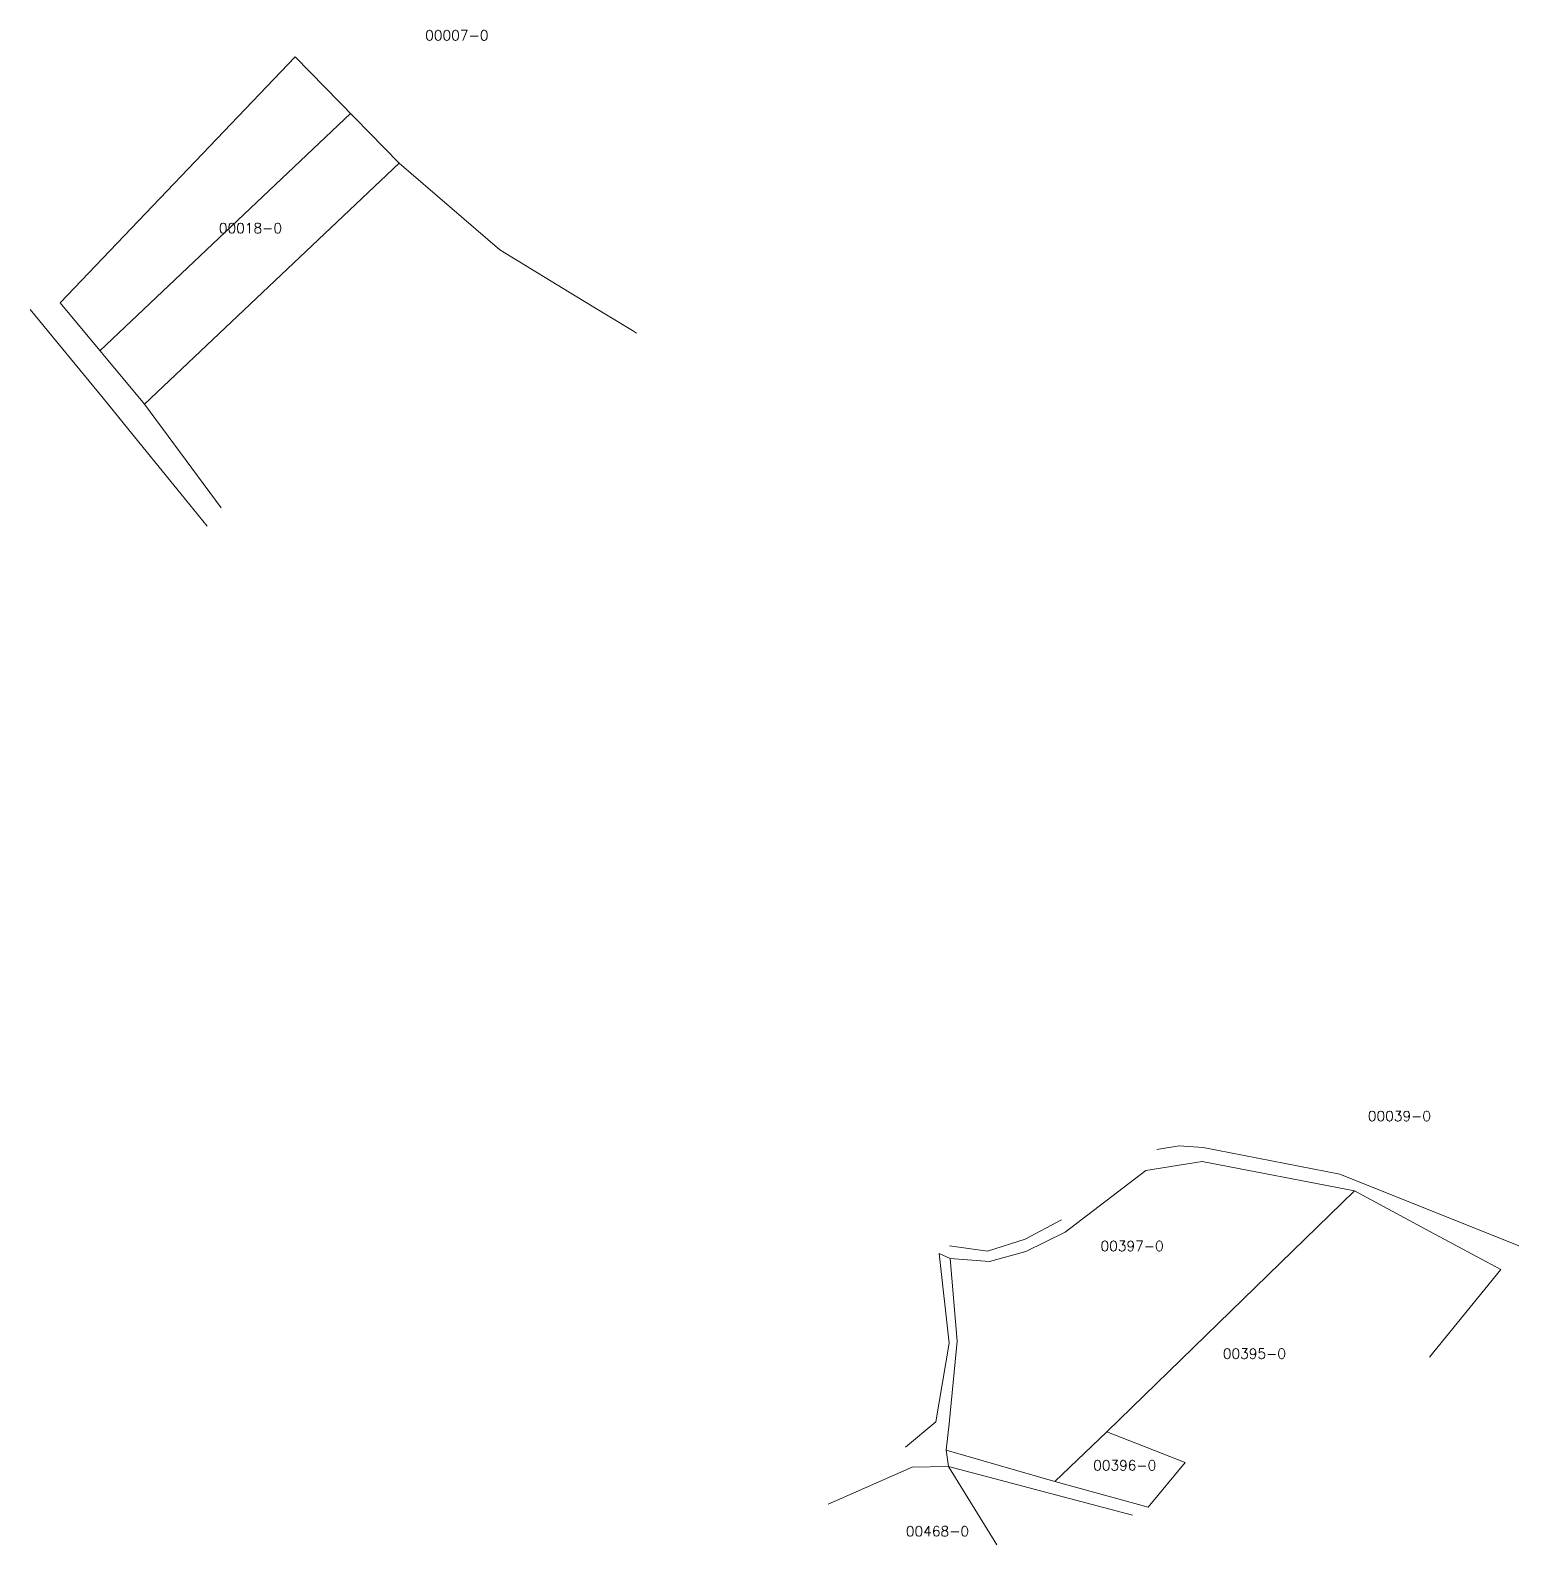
# Model space of a CAD drawing. Header units: metres. Extents: x 7517949 to 7519781, y 4692820 to 4693869.
# Drawn here: x 7518198.5 to 7518567, y 4693493.8 to 4693868.9 of the extents above; entities that cross this region are included whole.
import ezdxf

# ---------------------------------------------------------------- set-up
doc = ezdxf.new("R2010")
doc.units = ezdxf.units.M
for name, color, linetype, lineweight in [('Ndarjet', 1, 'Continuous', 0), ('Parc-Kojshi', 251, 'Continuous', 0), ('Parcela Baze', 7, 'Continuous', 0)]:
    doc.layers.add(name, color=color, linetype=linetype, lineweight=lineweight)
doc.layers.add('ParcelReferencePoint', color=7, linetype='Continuous')
doc.styles.get("Standard").update_dxf_attribs({"font": 'simplex.shx'})

msp = doc.modelspace()

# ---------------------------------------------------------------- linework, layer by layer
at = {"layer": 'Ndarjet', "flags": 128}
msp.add_lwpolyline([(7518277.79, 4693848.26), (7518215.75, 4693789.53)], dxfattribs=at)
at = {"layer": 'Parc-Kojshi'}
for points in [[(7518205.89, 4693801.38), (7518264.13, 4693862.27)], [(7518289.81, 4693835.95), (7518264.13, 4693862.27)], [(7518226.76, 4693776.28), (7518289.81, 4693835.95)], [(7518314.81, 4693814.49), (7518289.81, 4693835.95)], [(7518335.35, 4693801.97), (7518314.81, 4693814.49)], [(7518216.54, 4693777.75), (7518198.51, 4693799.76)], [(7518205.89, 4693801.38), (7518226.76, 4693776.28)], [(7518341.63, 4693798.13), (7518335.35, 4693801.97)], [(7518347.6, 4693794.5), (7518341.63, 4693798.13)], [(7518348.58, 4693793.9), (7518347.6, 4693794.5)], [(7518226.44, 4693765.58), (7518216.54, 4693777.75)], [(7518226.76, 4693776.28), (7518245.79, 4693750.58)], [(7518235.85, 4693754.01), (7518226.44, 4693765.58)], [(7518242.3, 4693746.07), (7518235.85, 4693754.01)], [(7518477.43, 4693591.68), (7518482.96, 4693592.6)], [(7518482.96, 4693592.6), (7518488.94, 4693592.19)], [(7518488.94, 4693592.19), (7518522.75, 4693585.59)], [(7518488.7, 4693588.71), (7518474.72, 4693586.46)], [(7518526.41, 4693581.46), (7518488.7, 4693588.71)], [(7518474.72, 4693586.46), (7518454.75, 4693571.22)], [(7518522.75, 4693585.59), (7518567.05, 4693567.86)], [(7518526.41, 4693581.46), (7518465.08, 4693521.82)], [(7518545.04, 4693571.36), (7518526.41, 4693581.46)], [(7518444.87, 4693569.51), (7518453.85, 4693574.25)], [(7518435.51, 4693566.54), (7518444.87, 4693569.51)], [(7518454.75, 4693571.22), (7518445, 4693566.47)], [(7518562.59, 4693562.01), (7518545.04, 4693571.36)], [(7518426.03, 4693543.72), (7518423.51, 4693565.94)], [(7518426.28, 4693564.72), (7518423.51, 4693565.94)], [(7518426.08, 4693567.82), (7518435.51, 4693566.54)], [(7518445, 4693566.47), (7518436.01, 4693563.97)], [(7518436.01, 4693563.97), (7518426.28, 4693564.72)], [(7518426.28, 4693564.72), (7518428.02, 4693544.25)], [(7518544.92, 4693540.27), (7518562.59, 4693562.01)], [(7518422.7, 4693524.28), (7518426.03, 4693543.72)], [(7518428.02, 4693544.25), (7518426.02, 4693523.76)], [(7518415.24, 4693518.01), (7518422.7, 4693524.28)], [(7518426.02, 4693523.76), (7518425.27, 4693517.27)], [(7518465.08, 4693521.82), (7518452.19, 4693509.49)], [(7518465.08, 4693521.82), (7518484.5, 4693514.16)], [(7518452.19, 4693509.49), (7518425.27, 4693517.27)], [(7518425.27, 4693517.27), (7518425.83, 4693513.22)], [(7518425.83, 4693513.22), (7518416.85, 4693513.04)], [(7518425.83, 4693513.22), (7518471.43, 4693501.12)], [(7518437.8, 4693493.83), (7518425.83, 4693513.22)], [(7518484.5, 4693514.16), (7518475.26, 4693503.14)], [(7518416.85, 4693513.04), (7518396.06, 4693503.88)], [(7518475.26, 4693503.14), (7518452.19, 4693509.49)]]:
    msp.add_lwpolyline(points, dxfattribs=at)
at = {"layer": 'Parcela Baze', "flags": 128}
for points in [[(7518289.81, 4693835.95), (7518264.13, 4693862.27), (7518205.89, 4693801.38), (7518226.76, 4693776.28)], [(7518526.41, 4693581.46), (7518488.7, 4693588.71), (7518474.72, 4693586.46), (7518454.75, 4693571.22), (7518445, 4693566.47), (7518436.01, 4693563.97), (7518426.28, 4693564.72), (7518428.02, 4693544.25), (7518426.02, 4693523.76), (7518425.27, 4693517.27), (7518452.19, 4693509.49), (7518465.08, 4693521.82)]]:
    msp.add_lwpolyline(points, close=True, dxfattribs=at)

# ---------------------------------------------------------------- texts
at = {"layer": 'ParcelReferencePoint'}
for s, p in [('00007-0', (7518296.3, 4693866.38)), ('00018-0', (7518245.2, 4693818.62)), ('00039-0', (7518529.69, 4693598.73)), ('00397-0', (7518463.5, 4693566.55)), ('00395-0', (7518493.79, 4693539.9)), ('00396-0', (7518461.67, 4693512.24)), ('00468-0', (7518415.31, 4693495.91))]:
    msp.add_text(s, height=2.5, dxfattribs=at).set_placement(p)

doc.saveas('drawing.dxf')
